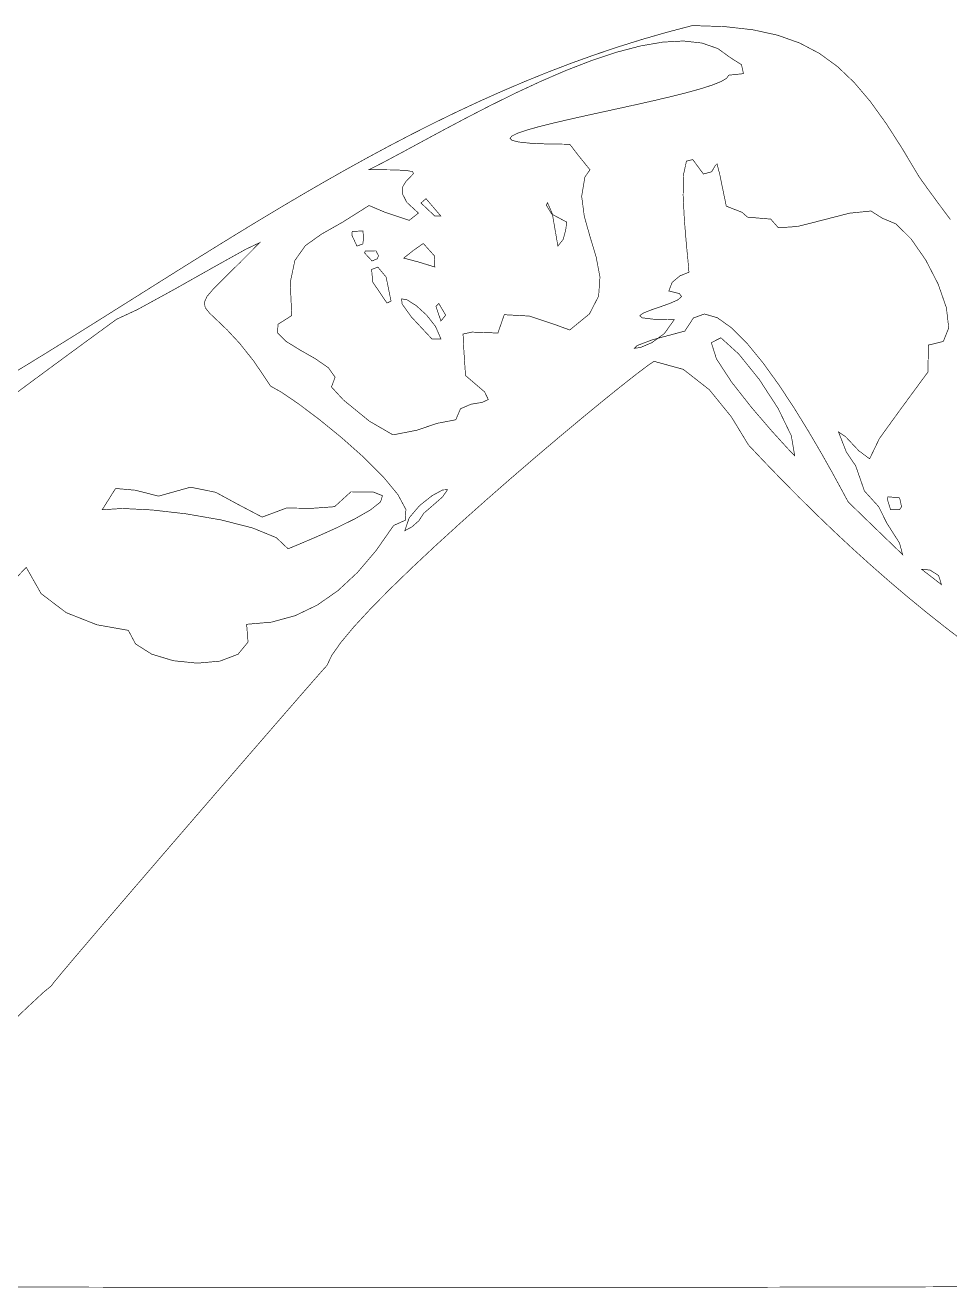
# Model space of a CAD drawing. Extents: x -9.2 to 9.2, y -6.3 to 6.2.
# Drawn here: x 0.21 to 4.5, y -6.28 to -0.43 of the extents above; entities that cross this region are included whole.
import ezdxf

# ---------------------------------------------------------------- set-up
doc = ezdxf.new("R2010")
doc.units = 0
doc.header["$LTSCALE"] = 0.000394
doc.layers.add('OUTLINE', color=7, linetype='CONTINUOUS')

msp = doc.modelspace()

# ---------------------------------------------------------------- linework, layer by layer
at = {"layer": 'OUTLINE', "linetype": 'CONTINUOUS', "const_width": 0.003}
for points in [[(0.126645, -2.058603), (0.225373, -1.998606), (0.323745, -1.938111), (0.421824, -1.877221), (0.519674, -1.816038), (0.617356, -1.754667), (0.714933, -1.693208), (0.812469, -1.631766), (0.910025, -1.570442), (1.007664, -1.509339), (1.105448, -1.448561), (1.203441, -1.388209), (1.301706, -1.328387), (1.400303, -1.269197), (1.499297, -1.210742), (1.59875, -1.153125), (1.698724, -1.096448), (1.799283, -1.040815), (1.900488, -0.986327), (2.002402, -0.933088), (2.105089, -0.8812), (2.20861, -0.830766), (2.313028, -0.781889), (2.418406, -0.734672), (2.524807, -0.689217), (2.632292, -0.645626), (2.740926, -0.604004), (2.85077, -0.564451), (2.961886, -0.527072), (3.074338, -0.491969), (3.188189, -0.459244), (3.3035, -0.429), (3.452622, -0.433765), (3.583631, -0.448474), (3.698993, -0.47375), (3.801174, -0.510214), (3.89264, -0.558489), (3.975856, -0.619197), (4.053289, -0.692959), (4.127404, -0.780399), (4.200667, -0.882137), (4.275544, -0.998797), (4.3545, -1.131), (4.391204, -1.182413), (4.439876, -1.248997), (4.499252, -1.328866)], [(4.571284, -3.291288), (4.478809, -3.220733), (4.388125, -3.148875), (4.299159, -3.07578), (4.211836, -3.001512), (4.126082, -2.926137), (4.041823, -2.849721), (3.958984, -2.772328), (3.877492, -2.694024), (3.797272, -2.614874), (3.718249, -2.534943), (3.64035, -2.454297), (3.5635, -2.373), (3.5635, -2.373), (3.484234, -2.242766), (3.382375, -2.117125), (3.261578, -2.022422), (3.1255, -1.985), (3.092657, -2.007847), (3.040459, -2.047444), (2.971403, -2.101875), (2.887986, -2.169222), (2.792704, -2.247569), (2.688056, -2.335), (2.576537, -2.429597), (2.460644, -2.529444), (2.342875, -2.632625), (2.225726, -2.737222), (2.111695, -2.841319), (2.003278, -2.943), (1.902972, -3.040347), (1.813274, -3.131444), (1.736681, -3.214375), (1.675689, -3.287222), (1.632797, -3.348069), (1.6105, -3.395), (1.595334, -3.411535), (1.554191, -3.458277), (1.490789, -3.530936), (1.408844, -3.625219), (1.312075, -3.736833), (1.204199, -3.861488), (1.088935, -3.994891), (0.97, -4.13275), (0.851112, -4.270773), (0.735988, -4.404668), (0.628347, -4.530143), (0.531906, -4.642906), (0.450383, -4.738666), (0.387496, -4.813129), (0.346962, -4.862004), (0.3325, -4.881), (0.298311, -4.908777), (0.220422, -4.981344), (0.112229, -5.084801)]]:
    msp.add_lwpolyline(points, dxfattribs=at)
at = {"layer": 'OUTLINE', "color": 7, "linetype": 'CONTINUOUS', "const_width": 0.003}
for points in [[(1.9165, -2.326), (1.807056, -2.262444), (1.686944, -2.164222), (1.6315, -2.104), (1.648285, -2.058646), (1.617656, -2.015297), (1.557637, -1.973518), (1.48625, -1.932875), (1.42152, -1.892936), (1.381469, -1.853266), (1.384121, -1.813432), (1.4475, -1.773), (1.440616, -1.619389), (1.462093, -1.517444), (1.510625, -1.449), (1.584907, -1.395889), (1.683634, -1.339944), (1.8055, -1.263), (1.878426, -1.293852), (1.991574, -1.331815), (2.0345, -1.298), (1.980541, -1.248389), (1.959708, -1.207592), (1.962167, -1.174763), (1.978084, -1.149056), (1.997625, -1.129625), (2.010956, -1.115624), (2.008243, -1.106207), (1.979652, -1.100528), (1.915349, -1.097741), (1.8055, -1.097), (1.873674, -1.062162), (1.954229, -1.019163), (2.04545, -0.969743), (2.14562, -0.915645), (2.253023, -0.85861), (2.365944, -0.800379), (2.482666, -0.742694), (2.601475, -0.687297), (2.720653, -0.635928), (2.838486, -0.59033), (2.953257, -0.552244), (3.06325, -0.523411), (3.166751, -0.505573), (3.262041, -0.500471), (3.347407, -0.509848), (3.421132, -0.535443), (3.4815, -0.579), (3.530907, -0.610185), (3.540093, -0.651815), (3.4715, -0.659), (3.462478, -0.673054), (3.4368, -0.688238), (3.396547, -0.704388), (3.3438, -0.721342), (3.280639, -0.738936), (3.209147, -0.757007), (3.131404, -0.775391), (3.04949, -0.793926), (2.965488, -0.812448), (2.881478, -0.830793), (2.799541, -0.8488), (2.721758, -0.866304), (2.65021, -0.883142), (2.586979, -0.899152), (2.534145, -0.914169), (2.493789, -0.928031), (2.467993, -0.940574), (2.458837, -0.951635), (2.468402, -0.961051), (2.49877, -0.968659), (2.552022, -0.974295), (2.630238, -0.977797), (2.7355, -0.979), (2.7355, -0.979), (2.774537, -1.029963), (2.82913, -1.09737), (2.8055, -1.131), (2.790639, -1.22065), (2.802859, -1.313641), (2.829494, -1.408154), (2.857875, -1.502375), (2.875334, -1.594486), (2.869203, -1.682672), (2.826814, -1.765115), (2.7355, -1.84), (2.674469, -1.817578), (2.548, -1.775375), (2.432031, -1.768984), (2.4025, -1.854), (2.282031, -1.849625), (2.24125, -1.85875), (2.243594, -1.91475), (2.2525, -2.051), (2.340833, -2.126671), (2.358167, -2.16237), (2.329, -2.175625), (2.277833, -2.183963), (2.229167, -2.204912), (2.2075, -2.256), (2.121167, -2.272593), (2.026167, -2.304741)], [(4.2775, -2.881), (4.1935, -2.799963), (4.1095, -2.718704), (4.0255, -2.637), (4.015943, -2.619713), (3.990494, -2.572294), (3.951414, -2.500767), (3.900964, -2.411152), (3.841404, -2.309471), (3.774996, -2.201746), (3.704, -2.094), (3.630678, -1.992254), (3.55729, -1.902529), (3.486098, -1.830848), (3.419362, -1.783233), (3.359343, -1.765706), (3.308302, -1.784287), (3.2685, -1.845), (3.119057, -1.885044), (3.047036, -1.912248), (3.034474, -1.924793), (3.063404, -1.92086), (3.115862, -1.89863), (3.173882, -1.856283), (3.2195, -1.792), (3.121931, -1.789781), (3.071671, -1.783573), (3.059305, -1.774047), (3.075416, -1.761875), (3.110586, -1.747729), (3.155398, -1.732279), (3.200435, -1.716199), (3.236281, -1.700159), (3.253519, -1.684832), (3.242731, -1.670888), (3.1945, -1.659), (3.209722, -1.619111), (3.245611, -1.589222), (3.2875, -1.572), (3.283775, -1.526035), (3.275328, -1.438469), (3.266248, -1.328543), (3.260625, -1.2155), (3.262549, -1.118582), (3.276109, -1.057031), (3.305396, -1.05009), (3.3545, -1.117), (3.392788, -1.106576), (3.409524, -1.078008), (3.417716, -1.069552), (3.430372, -1.119464), (3.4605, -1.266), (3.533463, -1.294444), (3.55887, -1.316889), (3.6665, -1.326), (3.70188, -1.366259), (3.791204, -1.360074), (3.90925, -1.33), (4.030796, -1.298593), (4.13062, -1.288407), (4.1835, -1.322), (4.246916, -1.348455), (4.316766, -1.417953), (4.384576, -1.515693), (4.441875, -1.626875), (4.480189, -1.736697), (4.491047, -1.830359), (4.465975, -1.893061), (4.3965, -1.91), (4.396204, -1.951296), (4.395463, -1.993037), (4.3945, -2.035), (4.2705, -2.203667), (4.169833, -2.343), (4.1245, -2.437), (4.074156, -2.399375), (4.01275, -2.334), (3.980219, -2.312125), (4.0165, -2.405), (4.059833, -2.469296), (4.1005, -2.586037), (4.1665, -2.659), (4.204167, -2.735), (4.263167, -2.827667)], [(3.7775, -2.423), (3.746485, -2.39081), (3.672526, -2.309484), (3.577821, -2.199312), (3.484567, -2.080586), (3.414964, -1.973598), (3.391208, -1.898638), (3.4355, -1.876), (3.518492, -1.951512), (3.613196, -2.068976), (3.700604, -2.203384), (3.761708, -2.329728)], [(1.9715, -2.77), (1.991643, -2.710257), (2.039827, -2.653644), (2.097684, -2.607948), (2.146847, -2.58095), (2.168949, -2.580437), (2.145622, -2.614192), (2.0585, -2.69), (2.036611, -2.723852), (2.004722, -2.752148)], [(4.2215, -2.673), (4.207056, -2.625407), (4.209278, -2.612926), (4.2635, -2.618), (4.272611, -2.65937), (4.263722, -2.672296)], [(4.4575, -3.02), (4.427204, -2.996704), (4.396463, -2.972963), (4.3655, -2.949), (4.404241, -2.952519), (4.444093, -2.977815)]]:
    msp.add_lwpolyline(points, close=True, dxfattribs=at)
at = {"layer": 'OUTLINE', "linetype": 'CONTINUOUS', "const_width": 0.003}
for points in [[(2.1105, -1.312), (2.046204, -1.251333), (2.069463, -1.231333), (2.1385, -1.312), (2.129463, -1.312), (2.120204, -1.312)], [(2.6805, -1.451), (2.654812, -1.301984), (2.632436, -1.250072), (2.627004, -1.261568), (2.652148, -1.302776), (2.7215, -1.34), (2.716426, -1.378111), (2.704907, -1.420222)], [(1.7495, -1.451), (1.726093, -1.400407), (1.727574, -1.382926), (1.7775, -1.381), (1.780241, -1.416037), (1.776759, -1.441296)], [(2.1105, -1.548), (2.031981, -1.524), (1.966352, -1.506667), (2.0125, -1.47), (2.057019, -1.438889), (2.107981, -1.495778)], [(1.8195, -1.52), (1.784833, -1.482704), (1.788167, -1.47363), (1.8375, -1.473), (1.849944, -1.496074), (1.843056, -1.510259)], [(1.8885, -1.715), (1.822988, -1.617872), (1.817284, -1.559336), (1.846236, -1.548464), (1.884692, -1.594328), (1.9075, -1.706), (1.901463, -1.709), (1.895204, -1.712)], [(2.0965, -1.881), (2.002205, -1.779979), (1.959203, -1.720266), (1.956068, -1.695639), (1.981375, -1.699875), (2.023697, -1.726752), (2.071609, -1.770047), (2.113686, -1.823537), (2.1385, -1.881), (2.1245, -1.881), (2.1105, -1.881)], [(2.1385, -1.798), (2.115537, -1.730778), (2.128796, -1.716889), (2.1605, -1.771), (2.153463, -1.78), (2.146204, -1.789)], [(1.4305, -2.854), (1.376141, -2.802464), (1.266366, -2.757504), (1.120695, -2.720312), (0.958652, -2.692076), (0.799757, -2.673985), (0.663532, -2.66723), (0.5695, -2.673), (0.631389, -2.574444), (0.723278, -2.582556), (0.8305, -2.61), (0.978344, -2.568484), (1.09525, -2.592125), (1.199781, -2.648953), (1.3105, -2.707), (1.423094, -2.665094), (1.54075, -2.6665), (1.646031, -2.658906), (1.7215, -2.59), (1.825858, -2.591086), (1.867698, -2.607877), (1.859167, -2.636667), (1.812414, -2.673753), (1.739586, -2.715432), (1.652833, -2.758), (1.564302, -2.797753), (1.486142, -2.830988)]]:
    msp.add_lwpolyline(points, close=True, dxfattribs=at)
at = {"layer": 'OUTLINE', "color": 7, "linetype": 'CONTINUOUS', "const_width": 0.003}
for points in [[(0.155562, -2.143531), (0.284059, -2.04835), (0.399125, -1.963563), (0.496332, -1.892252), (0.57125, -1.8375), (0.619449, -1.802389), (0.6365, -1.79), (0.73166, -1.745784), (0.8981, -1.654672), (1.08326, -1.550168), (1.23458, -1.465776), (1.2995, -1.435), (1.205762, -1.5294), (1.134593, -1.59912), (1.084563, -1.649438), (1.054241, -1.68563), (1.042197, -1.712975), (1.047, -1.73675), (1.06722, -1.762234), (1.101426, -1.794704), (1.148188, -1.839438), (1.206074, -1.901713), (1.273655, -1.986808), (1.3495, -2.1), (1.401748, -2.129428), (1.480684, -2.183504), (1.576696, -2.255916), (1.680172, -2.340352), (1.7815, -2.4305), (1.871068, -2.520048), (1.939264, -2.602684), (1.976476, -2.672096), (1.973092, -2.721972), (1.9195, -2.746), (1.837905, -2.862682), (1.75213, -2.963621), (1.661544, -3.048012), (1.565517, -3.11505), (1.463421, -3.16393), (1.354625, -3.193848), (1.2385, -3.204), (1.245059, -3.286373), (1.198719, -3.342672), (1.115207, -3.374666), (1.01025, -3.384125), (0.899574, -3.372818), (0.798906, -3.342516), (0.723973, -3.294986), (0.6905, -3.232), (0.544875, -3.206203), (0.403, -3.150125), (0.286625, -3.061984), (0.2175, -2.94), (0.174356, -2.985296)], [(4.601188, -6.274141), (4.489081, -6.274458), (4.376948, -6.274757), (4.26479, -6.275039), (4.152607, -6.275304), (4.040399, -6.275553), (3.928168, -6.275784), (3.815914, -6.276), (3.703638, -6.276199), (3.59134, -6.276383), (3.479021, -6.276551), (3.366682, -6.276703), (3.254324, -6.276841), (3.141947, -6.276963), (3.029551, -6.277071), (2.917139, -6.277165), (2.804709, -6.277245), (2.692263, -6.277311), (2.579802, -6.277363), (2.467326, -6.277402), (2.354836, -6.277428), (2.242333, -6.27744), (2.129816, -6.277441), (2.017288, -6.277429), (1.904749, -6.277404), (1.792199, -6.277368), (1.679639, -6.27732), (1.567069, -6.277261), (1.454491, -6.277191), (1.341905, -6.27711), (1.229312, -6.277018), (1.116712, -6.276916), (1.004106, -6.276803), (0.891495, -6.276681), (0.778879, -6.276549), (0.66626, -6.276407), (0.553637, -6.276257), (0.441012, -6.276097), (0.328385, -6.275929), (0.215757, -6.275753), (0.103128, -6.275568)]]:
    msp.add_lwpolyline(points, dxfattribs=at)

doc.saveas('drawing.dxf')
